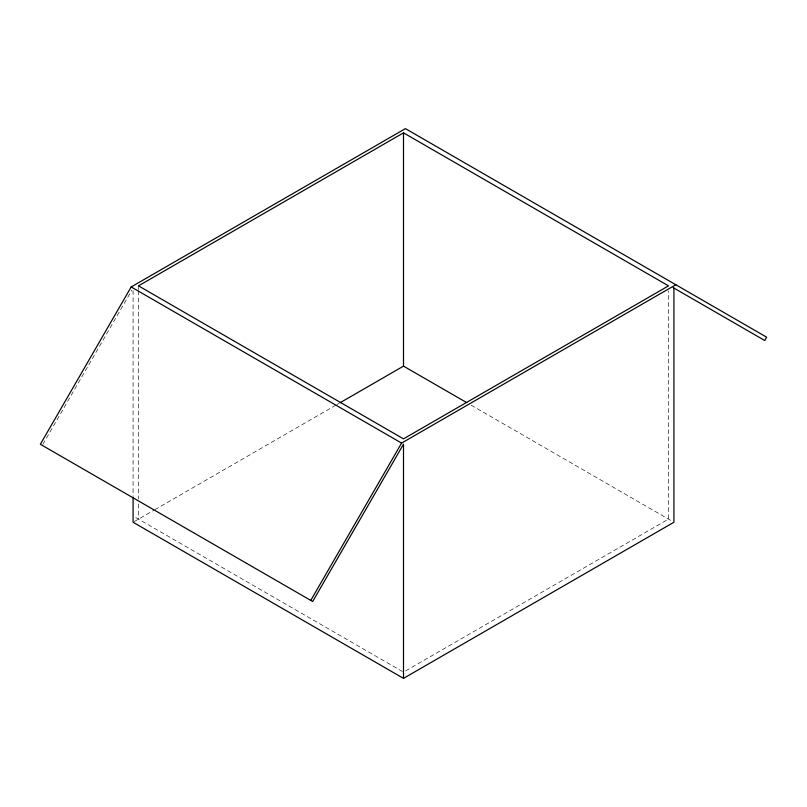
<?xml version="1.0" encoding="UTF-8"?>
<svg xmlns="http://www.w3.org/2000/svg" width="807" height="807" viewBox="0 0 807 807"><rect width="100%" height="100%" fill="white"/><g stroke="black" fill="none" stroke-linecap="round" stroke-linejoin="round"><path stroke-width="0.61" stroke-dasharray="4.04 3.03" d="M42.892 444.294L131.834 290.238M134.174 521.615L153.804 510.286M154.853 509.681L335.894 405.154M336.973 404.539L339.172 403.268M405.679 670.869L668.509 519.123L668.509 290.903M471.106 405.154L672.826 521.615M135.788 517.569L402.411 671.495M138.491 285.86L138.491 289.642M138.491 290.903L138.491 498.948M138.491 503.992L138.491 519.123M133.084 290.581L133.084 495.811"/><path stroke-width="1.21" d="M673.149 287.625L764.733 340.504L766.65 337.195L405.417 128.626L131.178 286.959L40.35 444.274L312.672 601.497L403.5 444.183L403.5 678.374L133.084 522.25L133.084 497.072M310.766 600.398L401.583 443.083L675.822 284.75M403.5 132.852L138.491 285.86L403.5 438.857L668.509 285.86L403.5 132.852L403.5 366.126L466.749 402.643M340.251 402.643L403.5 366.126M403.5 678.374L673.916 522.25L673.916 288.059M131.178 286.959L401.583 443.083"/></g></svg>
